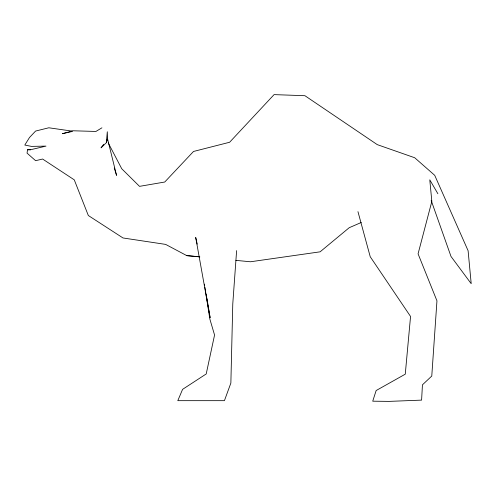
<?xml version="1.0" encoding="UTF-8"?>
<svg xmlns="http://www.w3.org/2000/svg" width="496" height="496" viewBox="0 0 496 496"><rect width="100%" height="100%" fill="white"/><g stroke="black" fill="none" stroke-linecap="round" stroke-linejoin="round"><path stroke-width="0.74" d="M236.617 250.623L232.779 303.85L230.863 383.067L224.421 400.669L177.797 400.669L182.59 389.354L206.212 373.953L214.563 335.011L209.858 319.089L204.879 287.196M103.664 144.342L101.029 147.851L106.324 142.705L107.303 131.75L107.613 139.078L116.548 175.379L114.272 168.008M72.447 131.167L48.813 127.782L35.582 131.062L29.481 137.522L24.8 145.055L31.428 146.382L45.985 146.115L31.775 149.451L27.528 149.749L27.051 153.128L35.613 160.692L42.606 159.03L74.264 179.843L88.331 215.518L123.002 237.962L165.633 244.398L186.8 255.638L199.838 256.891M106.324 142.705L107.613 139.078L106.733 140.25M101.928 127.825L95.908 131.452L73.148 130.783L62.353 133.691L71.759 131.595M361.268 222.475L349.209 227.707L320.112 251.825L250.468 261.77L235.891 260.369M27.528 149.749L30.485 149.916M186.8 255.638L199.398 256.754M437.881 193.744L429.778 179.819L431.836 201.413L418.072 253.84L436.957 300.843L431.774 376.042L422.437 384.84L421.6 400.117L389.087 401.382L372.725 401.19L376.148 390.538L405.263 374.176L410.552 316.46L370.233 256.748L357.957 211.649M108.271 142.972L121.731 168.733L139.519 186.353L164.74 182.026L193.514 151.46L229.629 142.253L274.077 94.618L304.922 95.709L377.27 144.634L414.699 157.74L434.719 175.324L468.106 250.734L471.2 283.681L451.007 256.457L431.204 200.508M197.228 244.137L195.691 237.423L210.124 317.744L206.875 297.941M206.379 294.897L206.627 296.422M204.402 284.158L204.643 285.677"/></g></svg>
